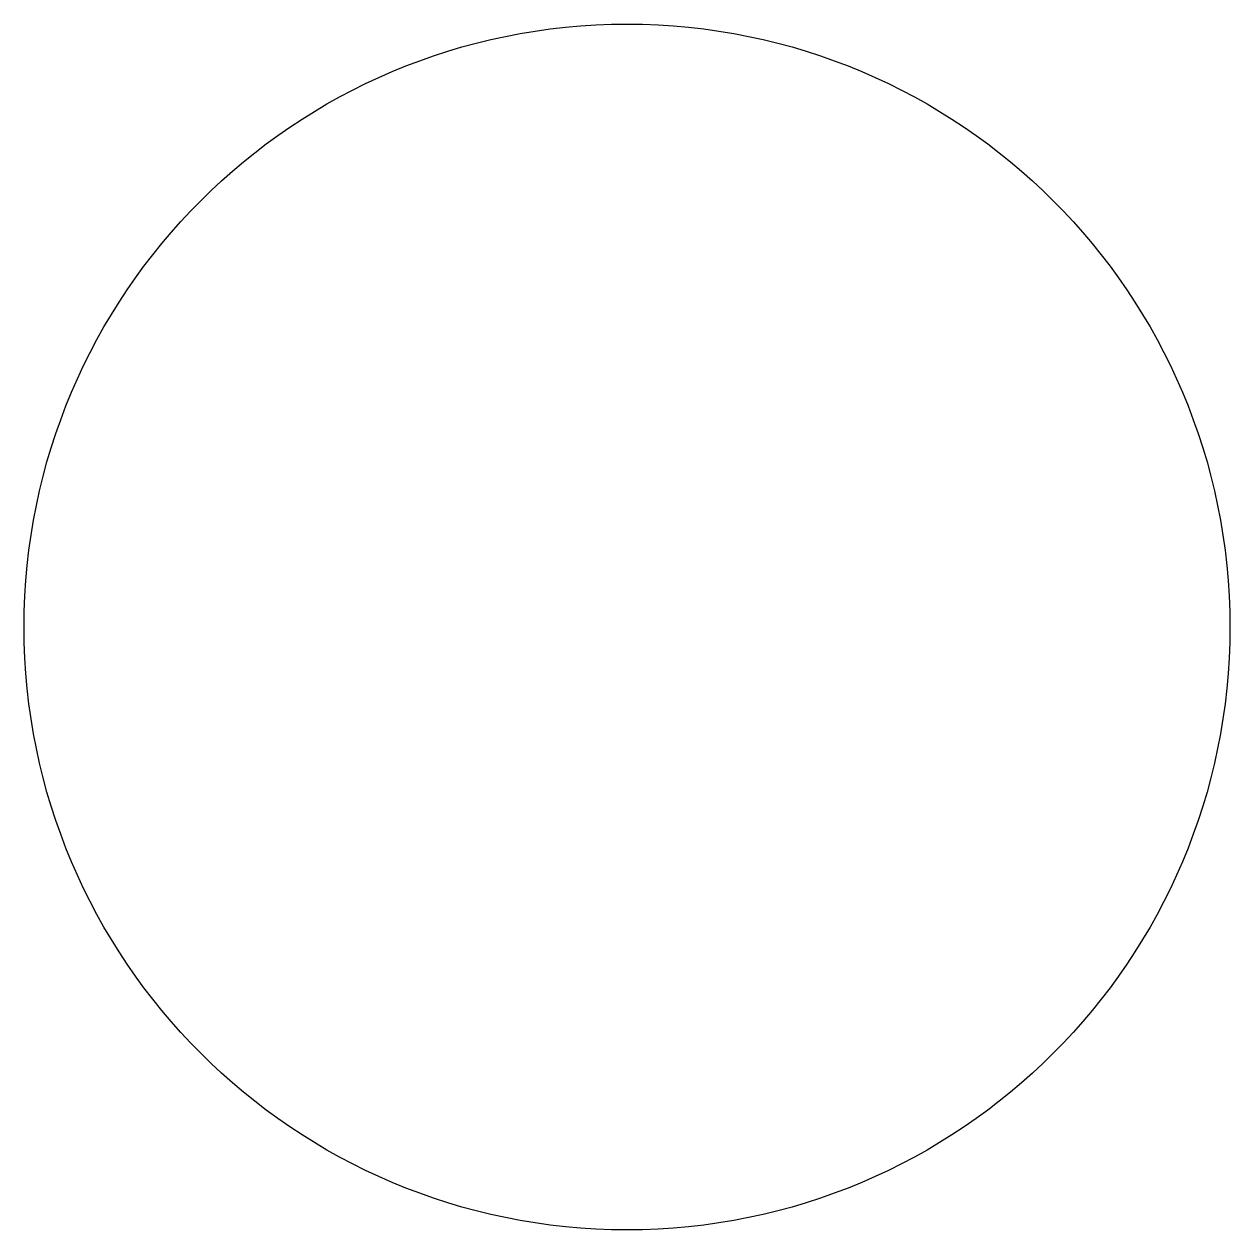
# Model space of a CAD drawing. Header units: metres. Extents: x -0.0325 to 0.0325, y -0.0325 to 0.0325.
import ezdxf

# ---------------------------------------------------------------- set-up
doc = ezdxf.new("R2010")
doc.units = ezdxf.units.M
doc.layers.add('3D_Cable_XS_ColBlackS', color=250, linetype='Continuous')

msp = doc.modelspace()

# ---------------------------------------------------------------- linework, layer by layer
at = {"layer": '3D_Cable_XS_ColBlackS'}
msp.add_circle((0, 0), 0.0325, dxfattribs=at)

doc.saveas('drawing.dxf')
